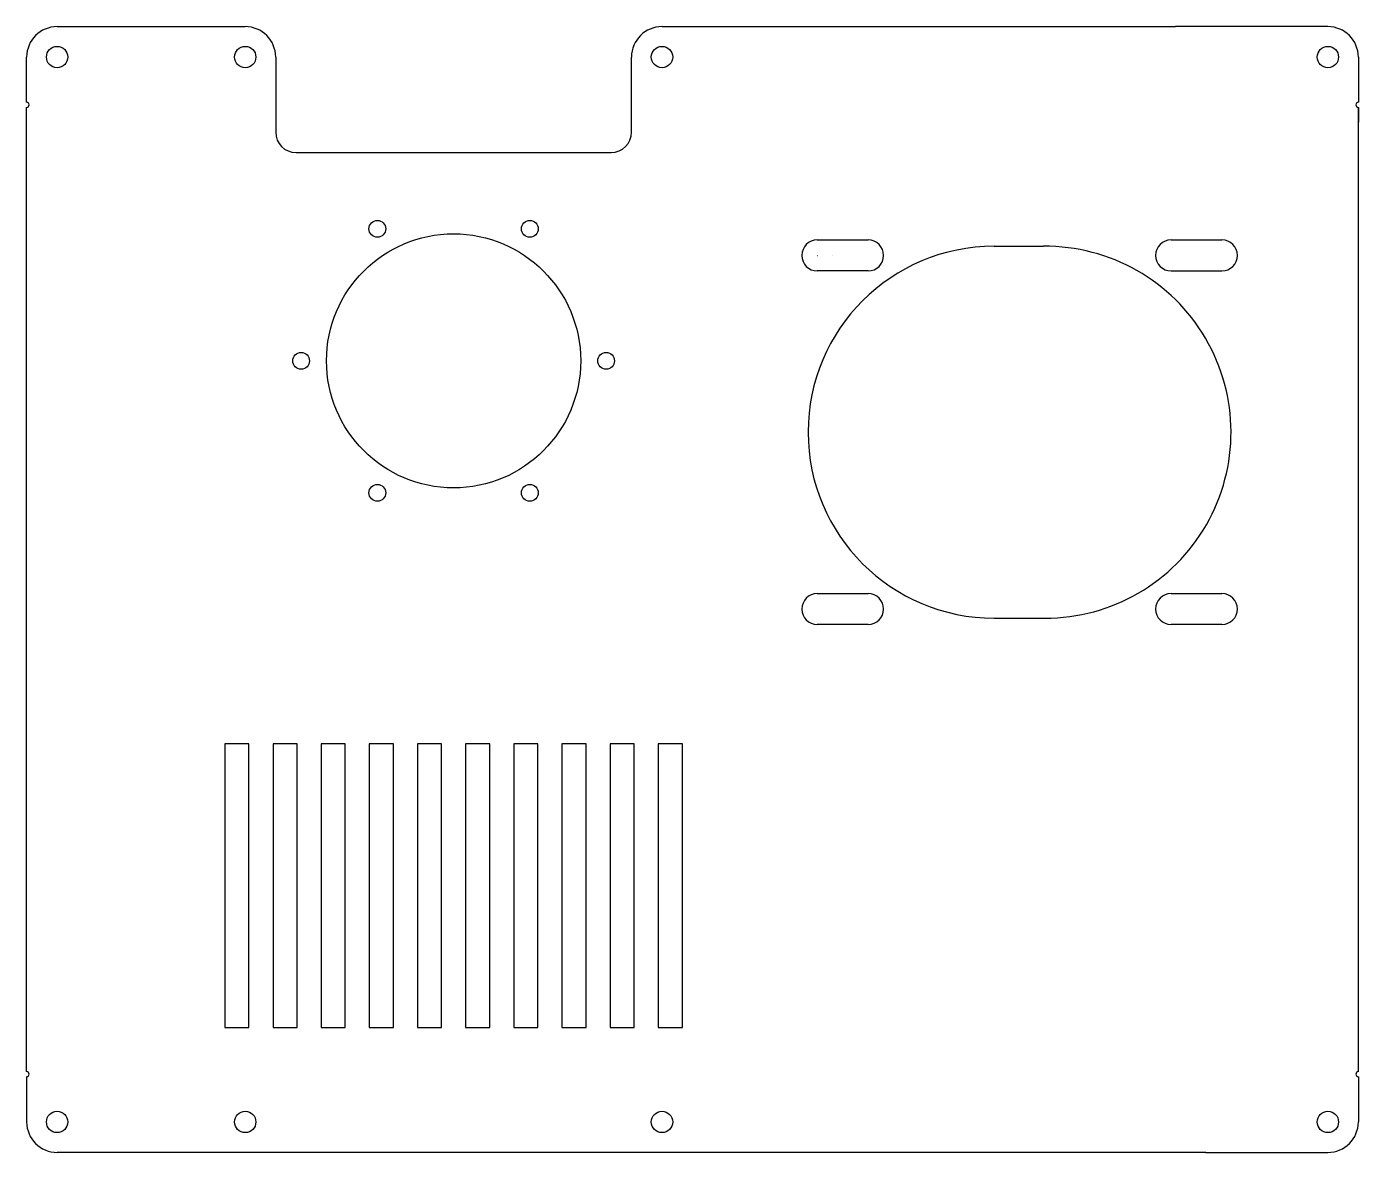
# Model space of a CAD drawing. Header units: millimetres. Extents: x -6 to 256, y -30 to 192.
import ezdxf

# ---------------------------------------------------------------- set-up
doc = ezdxf.new("R2010")
doc.units = ezdxf.units.MM
for name, color, linetype in [('86BLF', 7, 'Continuous'), ('Default', 7, 'Continuous'), ('INTERIOR_PROFILES', 7, 'Continuous'), ('OUTER_PROFILES', 7, 'Continuous')]:
    doc.layers.add(name, color=color, linetype=linetype)

msp = doc.modelspace()

# ---------------------------------------------------------------- linework, layer by layer
at = {"color": 7, "linetype": 'Continuous'}
for p, q in [((-6, -14.11), (-6, 15.89)), ((-6, -15.11), (-6, -24))]:
    msp.add_line(p, q, dxfattribs=at)
at = {"layer": '86BLF', "color": 7, "linetype": 'Continuous'}
for p, q in [((184.35, 148.34), (194.03, 148.34)), ((149.55, 146.54), (149.62, 146.54)), ((184.35, 75.14), (194.35, 75.14))]:
    msp.add_line(p, q, dxfattribs=at)
for centre, radius, start, end in [((184.35, 111.74), 36.6, 90, 270), ((194.35, 111.74), 36.6, 270, 90.4928), ((149.55, 146.54), 3, 359.9346, 0)]:
    msp.add_arc(centre, radius, start, end, dxfattribs=at)
at = {"layer": 'Default', "color": 7, "linetype": 'Continuous'}
for p, q in [((250, 191.57), (220, 191.57)), ((256, -14.11), (256, 175.68)), ((149.55, 149.59), (159.55, 149.59)), ((219.15, 149.59), (229.15, 149.59)), ((159.55, 143.49), (149.55, 143.49)), ((219.15, 143.49), (229.15, 143.49)), ((149.55, 79.99), (159.55, 79.99)), ((219.15, 79.99), (229.15, 79.99)), ((159.55, 73.89), (149.55, 73.89)), ((229.15, 73.89), (219.15, 73.89)), ((256, -15.11), (256, -24)), ((226, -30), (250, -30))]:
    msp.add_line(p, q, dxfattribs=at)
for centre, radius, start, end in [((-6, 176.18), 0.5, 270, 90), ((256, 176.18), 0.5, 90, 270), ((149.55, 146.54), 3.05, 90, 270), ((159.55, 146.54), 3.05, 270, 90), ((219.15, 146.54), 3.05, 90, 270), ((229.15, 146.54), 3.05, 270, 90), ((149.55, 76.94), 3.05, 90, 270), ((159.55, 76.94), 3.05, 270, 90), ((219.15, 76.94), 3.05, 90, 270), ((229.15, 76.94), 3.05, 270, 90), ((-6, -14.61), 0.5, 270, 90), ((256, -14.61), 0.5, 90, 270), ((0, -24), 6, 180, 270), ((250, -24), 6, 270, 0)]:
    msp.add_arc(centre, radius, start, end, dxfattribs=at)
at = {"layer": 'INTERIOR_PROFILES', "color": 7, "linetype": 'Continuous'}
for p, q in [((33, 50.39), (33, -5.41)), ((37.74, 50.39), (33, 50.39)), ((37.74, -5.41), (37.74, 50.39)), ((47.21, 50.39), (42.47, 50.39)), ((42.47, 50.39), (42.47, -5.41)), ((47.21, -5.41), (47.21, 50.39)), ((56.68, 50.39), (51.95, 50.39)), ((51.95, 50.39), (51.95, -5.41)), ((56.68, -5.41), (56.68, 50.39)), ((66.16, 50.39), (61.42, 50.39)), ((61.42, 50.39), (61.42, -5.41)), ((66.16, -5.41), (66.16, 50.39)), ((75.63, 50.39), (70.89, 50.39)), ((70.89, 50.39), (70.89, -5.41)), ((75.63, -5.41), (75.63, 50.39)), ((85.11, 50.39), (80.37, 50.39)), ((80.37, 50.39), (80.37, -5.41)), ((85.11, -5.41), (85.11, 50.39)), ((94.58, 50.39), (89.84, 50.39)), ((89.84, 50.39), (89.84, -5.41)), ((94.58, -5.41), (94.58, 50.39)), ((104.05, 50.39), (99.32, 50.39)), ((99.32, 50.39), (99.32, -5.41)), ((104.05, -5.41), (104.05, 50.39)), ((113.53, 50.39), (108.79, 50.39)), ((108.79, 50.39), (108.79, -5.41)), ((113.53, -5.41), (113.53, 50.39)), ((123, 50.39), (118.26, 50.39)), ((118.26, 50.39), (118.26, -5.41)), ((123, -5.41), (123, 50.39)), ((33, -5.41), (37.74, -5.41)), ((42.47, -5.41), (47.21, -5.41)), ((51.95, -5.41), (56.68, -5.41)), ((61.42, -5.41), (66.16, -5.41)), ((70.89, -5.41), (75.63, -5.41)), ((80.37, -5.41), (85.11, -5.41)), ((89.84, -5.41), (94.58, -5.41)), ((99.32, -5.41), (104.05, -5.41)), ((108.79, -5.41), (113.53, -5.41)), ((118.26, -5.41), (123, -5.41))]:
    msp.add_line(p, q, dxfattribs=at)
for centre, radius in [((0, 185.57), 2.1), ((37, 185.57), 2.1), ((119, 185.57), 2.1), ((250, 185.57), 2.1), ((63, 151.77), 1.65), ((93, 151.77), 1.65), ((78, 125.79), 25), ((48, 125.79), 1.65), ((108, 125.79), 1.65), ((63, 99.81), 1.65), ((93, 99.81), 1.65), ((0, -24), 2.1), ((37, -24), 2.1), ((119, -24), 2.1), ((250, -24), 2.1)]:
    msp.add_circle(centre, radius, dxfattribs=at)
at = {"layer": 'OUTER_PROFILES', "color": 7, "linetype": 'Continuous'}
for p, q in [((0, 191.57), (37, 191.57)), ((119, 191.57), (220, 191.57)), ((-6, 179.57), (-6, 185.57)), ((43, 185.57), (43, 179.57)), ((113, 179.57), (113, 185.57)), ((256, 185.57), (256, 179.57)), ((-6, 176.68), (-6, 179.57)), ((43, 179.57), (43, 172.79)), ((113, 172.79), (113, 179.57)), ((256, 179.57), (256, 176.68)), ((-6, 172.79), (-6, 175.68)), ((256, 175.68), (256, 172.79)), ((-6, 23.79), (-6, 172.79)), ((43, 172.79), (43, 170.79)), ((113, 170.79), (113, 172.79)), ((47, 166.79), (109, 166.79)), ((-6, 18.79), (-6, 23.79)), ((-6, 15.89), (-6, 18.79)), ((-6, 12), (-6, 14.89)), ((-6, 6), (-6, 12)), ((226, -30), (0, -30))]:
    msp.add_line(p, q, dxfattribs=at)
for centre, radius, start, end in [((0, 185.57), 6, 90, 180), ((37, 185.57), 6, 0, 90), ((119, 185.57), 6, 90, 180), ((250, 185.57), 6, 0, 90), ((47, 170.79), 4, 180, 270), ((109, 170.79), 4, 270, 0)]:
    msp.add_arc(centre, radius, start, end, dxfattribs=at)

doc.saveas('drawing.dxf')
